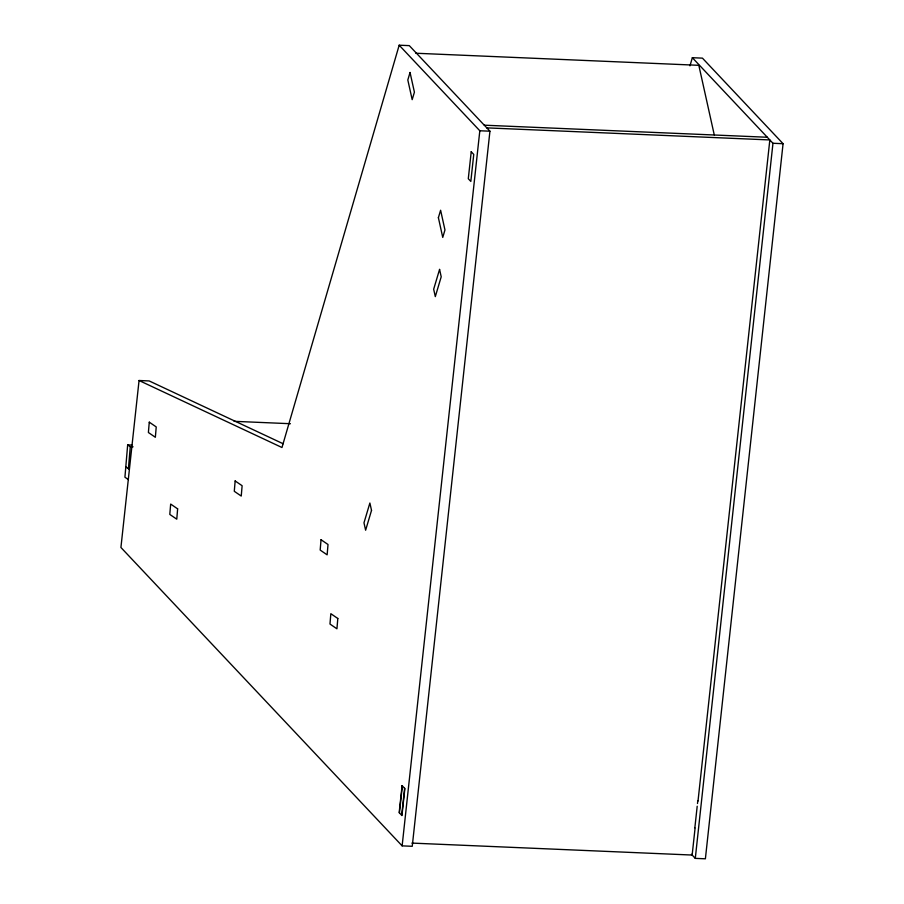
<?xml version="1.0" encoding="UTF-8"?>
<svg xmlns="http://www.w3.org/2000/svg" width="904" height="904" viewBox="0 0 904 904"><rect width="100%" height="100%" fill="white"/><g stroke="black" fill="none" stroke-linecap="round" stroke-linejoin="round"><path stroke-width="1.36" d="M131.848 445.073L127.667 444.892L124.921 477.21L128.357 479.572M128.413 468.69L130.278 446.689L127.667 444.892M177.636 508.839L176.766 519.178L169.794 514.41L170.675 504.07L177.636 508.862M337.813 618.46L336.932 628.8L329.971 624.042L330.841 613.692L337.802 618.494M139.058 380.505L120.921 547.474L402.133 845.861L412.247 846.302L489.934 131.193L409.297 45.629L399.184 45.2L281.98 447.514L139.058 380.505L149.171 380.934L283.167 443.762M399.41 812.877L402.337 785.892M401.704 815.306L404.63 788.322M402.133 845.861L479.821 130.764L399.184 45.2M694.848 827.815L697.199 806.221M697.492 803.52L697.786 800.831M695.086 828.064L692.148 855.048L411.93 843.093M698.012 801.08L769.835 139.939L486.793 127.871M692.34 57.698L702.442 58.139L783.079 143.702L705.391 858.8L695.289 858.371L772.965 143.273L692.34 57.698L689.967 65.834M438.372 217.74L440.61 210.248L444.96 229.978L442.745 237.413L438.395 217.672M371.521 510.398L365.623 530.219L363.984 522.817L369.883 503.019L371.533 510.421M415.795 53.234L698.826 65.314L714.262 134.877M484.273 125.193L767.315 137.261M479.821 130.764L489.934 131.193M772.965 143.273L783.079 143.702M234.091 421.32L290.421 423.716M130.278 446.689L133.069 446.802M125.803 466.905L129.238 469.255M691.424 854.269L695.289 858.371M149.273 422.168L148.392 432.507L155.352 437.276L156.234 426.937L149.273 422.168M235.153 480.951L234.283 491.29L241.244 496.059L242.125 485.719L235.153 480.951M321.044 539.733L320.174 550.073L327.135 554.841L328.016 544.502L321.044 539.733M402.099 785.632L399.172 812.617L401.93 815.566L404.868 788.57L402.099 785.632M471.221 151.736L468.295 178.732L470.826 181.41L473.752 154.426L471.221 151.736M410.043 72.489L407.817 79.97L412.179 99.655L414.416 92.174L410.043 72.489M439.57 269.415L433.671 289.212L435.31 296.614L441.208 276.793L439.57 269.415"/></g></svg>
